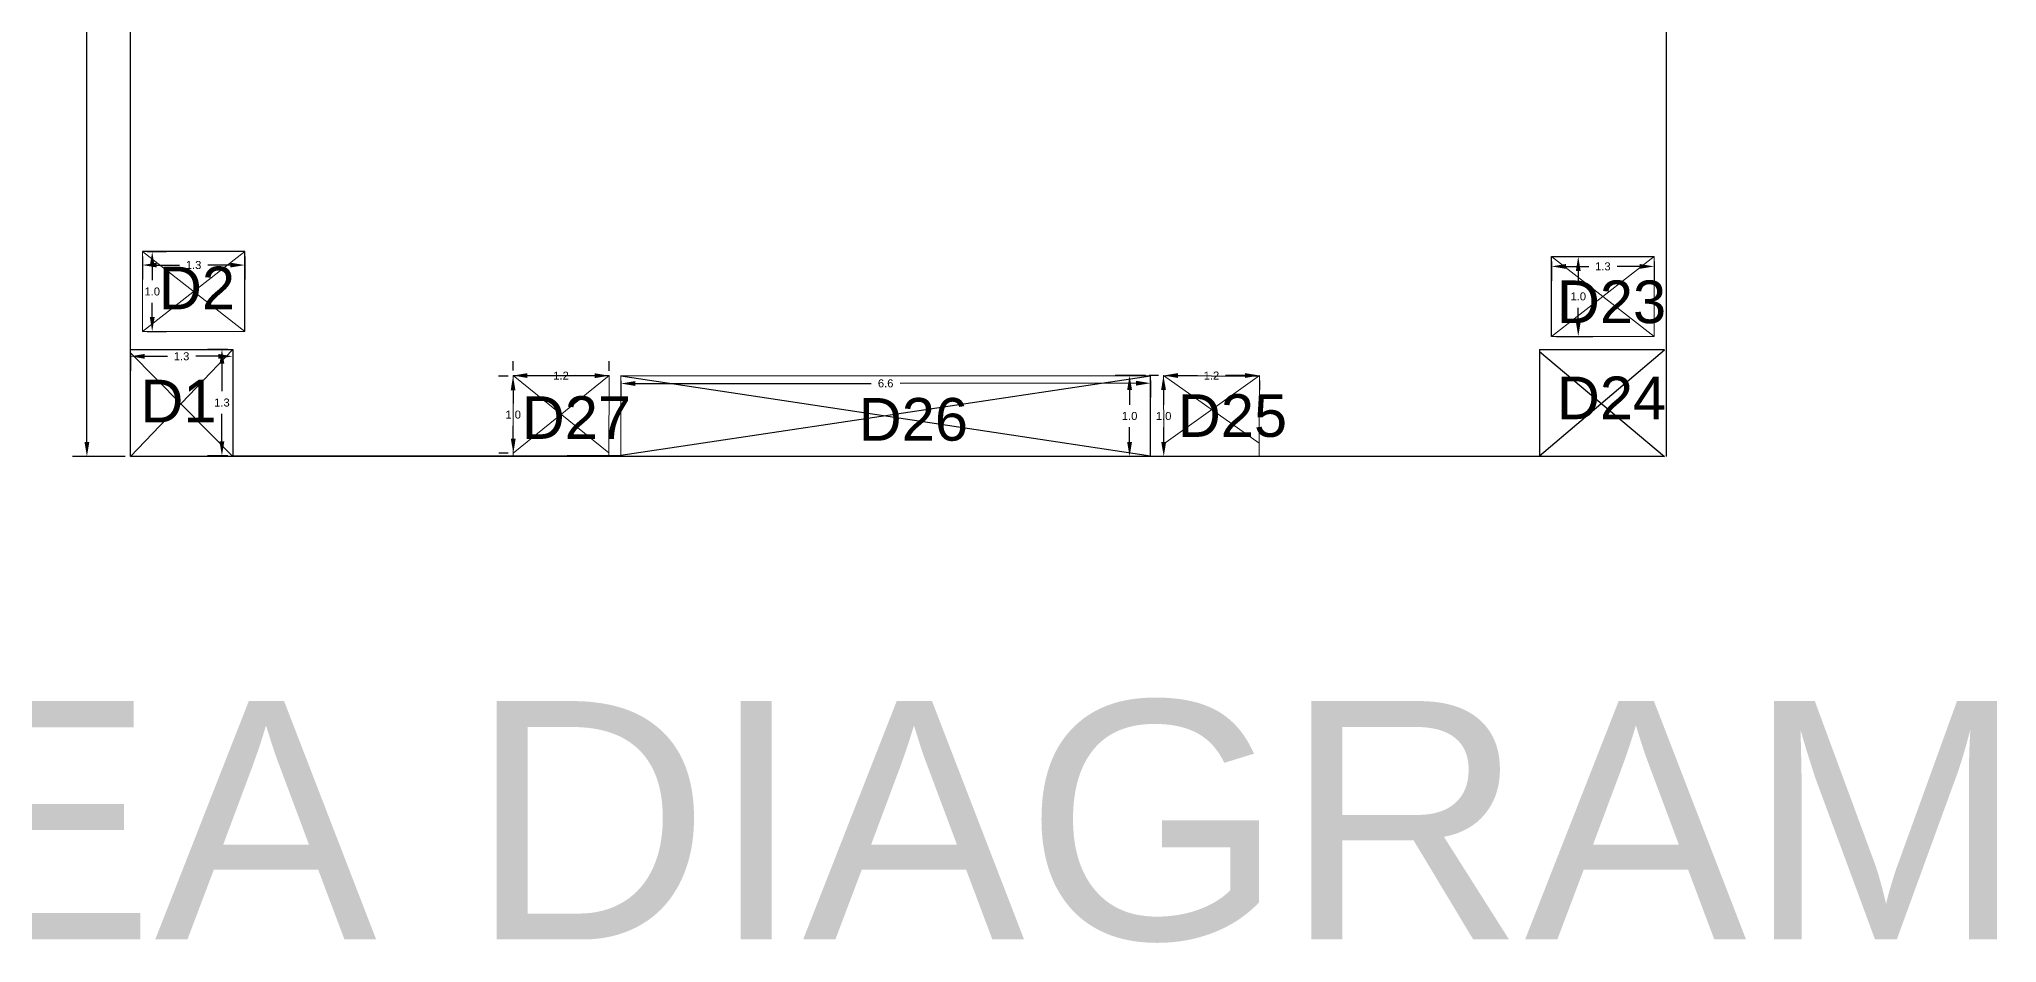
# Model space of a CAD drawing. Header units: metres. Extents: x 15463 to 32022, y 1223 to 33962.
# Drawn here: x 29716.24 to 29740.7, y 4344.11 to 4355.41 of the extents above; entities that cross this region are included whole.
import ezdxf

# ---------------------------------------------------------------- set-up
doc = ezdxf.new("R2010")
doc.units = ezdxf.units.M
doc.header["$LTSCALE"] = 0.1
doc.layers.add('text', color=7, linetype='Continuous', lineweight=5)
doc.styles.get("Standard").update_dxf_attribs({"font": 'arial.ttf'})
doc.dimstyles.get("Standard").update_dxf_attribs({"dimtxt": 0.1, "dimasz": 0.18, "dimexe": 0.18, "dimexo": 0.0625, "dimgap": 0.09, "dimtad": 0, "dimtih": 1, "dimtoh": 1, "dimdec": 1, "dimzin": 0, "dimdsep": 46, "dimtxsty": 'Standard', "dimcen": 0.09, "dimadec": 0, "dimazin": 0, "dimtfac": 1, "dimtdec": 1, "dimtofl": 0, "dimtmove": 0, "dimatfit": 3, "dimfxl": 1, "dimtolj": 1, "dimtzin": 0, "dimarcsym": 0})

# ---------------------------------------------------------------- blocks, each defined once
blk = doc.blocks.new('*D208')
at = {"layer": 'Defpoints', "color": 0, "transparency": 16777216}
for p in [(29717.376, 4351.527), (29718.656, 4351.527), (29718.656, 4351.44)]:
    blk.add_point(p, dxfattribs=at)
at = {"layer": 'text', "color": 0, "lineweight": -2, "transparency": 16777216}
for p, q in [((29717.376, 4351.464), (29717.376, 4351.26)), ((29717.556, 4351.44), (29717.84, 4351.44)), ((29718.476, 4351.44), (29718.192, 4351.44)), ((29718.656, 4351.464), (29718.656, 4351.26))]:
    blk.add_line(p, q, dxfattribs=at)
at = {"layer": 'text', "color": 0, "transparency": 16777216}
for points in [[(29717.556, 4351.47), (29717.556, 4351.41), (29717.376, 4351.44)], [(29718.476, 4351.47), (29718.476, 4351.41), (29718.656, 4351.44)]]:
    blk.add_solid(points, dxfattribs=at)
at = {"layer": 'text', "color": 0, "transparency": 16777216, "insert": (29718.016, 4351.44), "char_height": 0.1, "attachment_point": 5}
blk.add_mtext('\\A1;1.3', dxfattribs=at)
blk = doc.blocks.new('*D209')
at = {"layer": 'Defpoints', "color": 0, "transparency": 16777216}
for p in [(29717.526, 4352.75), (29718.806, 4352.75), (29718.806, 4352.581)]:
    blk.add_point(p, dxfattribs=at)
at = {"layer": 'text', "color": 0, "lineweight": -2, "transparency": 16777216}
for p, q in [((29717.526, 4352.687), (29717.526, 4352.401)), ((29717.706, 4352.581), (29717.989, 4352.581)), ((29718.626, 4352.581), (29718.342, 4352.581)), ((29718.806, 4352.687), (29718.806, 4352.401))]:
    blk.add_line(p, q, dxfattribs=at)
at = {"layer": 'text', "color": 0, "transparency": 16777216}
for points in [[(29717.706, 4352.611), (29717.706, 4352.551), (29717.526, 4352.581)], [(29718.626, 4352.611), (29718.626, 4352.551), (29718.806, 4352.581)]]:
    blk.add_solid(points, dxfattribs=at)
at = {"layer": 'text', "color": 0, "transparency": 16777216, "insert": (29718.166, 4352.581), "char_height": 0.1, "attachment_point": 5}
blk.add_mtext('\\A1;1.3', dxfattribs=at)
blk = doc.blocks.new('*D210')
at = {"layer": 'Defpoints', "color": 0, "transparency": 16777216}
for p in [(29735.134, 4352.688), (29736.414, 4352.688), (29736.414, 4352.564)]:
    blk.add_point(p, dxfattribs=at)
at = {"layer": 'text', "color": 0, "lineweight": -2, "transparency": 16777216}
for p, q in [((29735.134, 4352.625), (29735.134, 4352.384)), ((29735.314, 4352.564), (29735.598, 4352.564)), ((29736.234, 4352.564), (29735.951, 4352.564)), ((29736.414, 4352.625), (29736.414, 4352.384))]:
    blk.add_line(p, q, dxfattribs=at)
at = {"layer": 'text', "color": 0, "transparency": 16777216}
for points in [[(29735.314, 4352.594), (29735.314, 4352.534), (29735.134, 4352.564)], [(29736.234, 4352.594), (29736.234, 4352.534), (29736.414, 4352.564)]]:
    blk.add_solid(points, dxfattribs=at)
at = {"layer": 'text', "color": 0, "transparency": 16777216, "insert": (29735.774, 4352.564), "char_height": 0.1, "attachment_point": 5}
blk.add_mtext('\\A1;1.3', dxfattribs=at)
blk = doc.blocks.new('*D211')
at = {"layer": 'Defpoints', "color": 0, "transparency": 16777216}
for p in [(29718.656, 4351.527), (29718.52, 4350.197), (29718.656, 4350.197)]:
    blk.add_point(p, dxfattribs=at)
at = {"layer": 'text', "color": 0, "lineweight": -2, "transparency": 16777216}
for p, q in [((29718.593, 4351.527), (29718.34, 4351.527)), ((29718.52, 4351.347), (29718.52, 4351.003)), ((29718.52, 4350.377), (29718.52, 4350.721)), ((29718.593, 4350.197), (29718.34, 4350.197))]:
    blk.add_line(p, q, dxfattribs=at)
at = {"layer": 'text', "color": 0, "transparency": 16777216}
for points in [[(29718.49, 4351.347), (29718.55, 4351.347), (29718.52, 4351.527)], [(29718.49, 4350.377), (29718.55, 4350.377), (29718.52, 4350.197)]]:
    blk.add_solid(points, dxfattribs=at)
at = {"layer": 'text', "color": 0, "transparency": 16777216, "insert": (29718.52, 4350.862), "char_height": 0.1, "attachment_point": 5}
blk.add_mtext('\\A1;1.3', dxfattribs=at)
blk = doc.blocks.new('*D212')
at = {"layer": 'Defpoints', "color": 0, "transparency": 16777216}
for p in [(29717.526, 4352.75), (29717.526, 4351.75), (29717.649, 4351.75)]:
    blk.add_point(p, dxfattribs=at)
at = {"layer": 'text', "color": 0, "lineweight": -2, "transparency": 16777216}
for p, q in [((29717.588, 4352.75), (29717.829, 4352.75)), ((29717.649, 4352.57), (29717.649, 4352.391)), ((29717.649, 4351.93), (29717.649, 4352.109)), ((29717.588, 4351.75), (29717.829, 4351.75))]:
    blk.add_line(p, q, dxfattribs=at)
at = {"layer": 'text', "color": 0, "transparency": 16777216}
for points in [[(29717.619, 4352.57), (29717.679, 4352.57), (29717.649, 4352.75)], [(29717.619, 4351.93), (29717.679, 4351.93), (29717.649, 4351.75)]]:
    blk.add_solid(points, dxfattribs=at)
at = {"layer": 'text', "color": 0, "transparency": 16777216, "insert": (29717.649, 4352.25), "char_height": 0.1, "attachment_point": 5}
blk.add_mtext('\\A1;1.0', dxfattribs=at)
blk = doc.blocks.new('*D213')
at = {"layer": 'Defpoints', "color": 0, "transparency": 16777216}
for p in [(29735.134, 4352.688), (29735.134, 4351.689), (29735.467, 4351.689)]:
    blk.add_point(p, dxfattribs=at)
at = {"layer": 'text', "color": 0, "lineweight": -2, "transparency": 16777216}
for p, q in [((29735.197, 4352.688), (29735.647, 4352.688)), ((29735.467, 4352.508), (29735.467, 4352.33)), ((29735.467, 4351.869), (29735.467, 4352.048)), ((29735.197, 4351.689), (29735.647, 4351.689))]:
    blk.add_line(p, q, dxfattribs=at)
at = {"layer": 'text', "color": 0, "transparency": 16777216}
for points in [[(29735.437, 4352.508), (29735.497, 4352.508), (29735.467, 4352.688)], [(29735.437, 4351.869), (29735.497, 4351.869), (29735.467, 4351.689)]]:
    blk.add_solid(points, dxfattribs=at)
at = {"layer": 'text', "color": 0, "transparency": 16777216, "insert": (29735.467, 4352.189), "char_height": 0.1, "attachment_point": 5}
blk.add_mtext('\\A1;1.0', dxfattribs=at)
blk = doc.blocks.new('*D214')
at = {"layer": 'Defpoints', "color": 0, "transparency": 16777216}
for p in [(29722.157, 4351.199), (29723.357, 4351.198), (29723.357, 4351.197)]:
    blk.add_point(p, dxfattribs=at)
at = {"layer": 'text', "color": 0, "lineweight": -2, "transparency": 16777216}
for p, q in [((29722.158, 4351.262), (29722.158, 4351.38)), ((29723.357, 4351.259), (29723.357, 4351.378)), ((29722.337, 4351.2), (29722.581, 4351.199)), ((29723.177, 4351.198), (29722.933, 4351.199))]:
    blk.add_line(p, q, dxfattribs=at)
at = {"layer": 'text', "color": 0, "transparency": 16777216}
for points in [[(29722.338, 4351.23), (29722.337, 4351.17), (29722.157, 4351.2)], [(29723.177, 4351.228), (29723.177, 4351.168), (29723.357, 4351.198)]]:
    blk.add_solid(points, dxfattribs=at)
at = {"layer": 'text', "color": 0, "transparency": 16777216, "insert": (29722.757, 4351.199), "char_height": 0.1, "attachment_point": 5}
blk.add_mtext('\\A1;1.2', dxfattribs=at)
blk = doc.blocks.new('*D215')
at = {"layer": 'Defpoints', "color": 0, "transparency": 16777216}
for p in [(29722.157, 4351.193), (29722.161, 4350.229), (29722.161, 4350.229)]:
    blk.add_point(p, dxfattribs=at)
at = {"layer": 'text', "color": 0, "lineweight": -2, "transparency": 16777216}
for p, q in [((29722.095, 4351.193), (29721.977, 4351.192)), ((29722.158, 4351.013), (29722.159, 4350.852)), ((29722.16, 4350.409), (29722.16, 4350.57)), ((29722.098, 4350.228), (29721.981, 4350.228))]:
    blk.add_line(p, q, dxfattribs=at)
at = {"layer": 'text', "color": 0, "transparency": 16777216}
for points in [[(29722.188, 4351.013), (29722.128, 4351.013), (29722.157, 4351.193)], [(29722.19, 4350.409), (29722.13, 4350.409), (29722.161, 4350.229)]]:
    blk.add_solid(points, dxfattribs=at)
at = {"layer": 'text', "color": 0, "transparency": 16777216, "insert": (29722.159, 4350.711), "char_height": 0.1, "attachment_point": 5}
blk.add_mtext('\\A1;1.0', dxfattribs=at)
blk = doc.blocks.new('*D216')
at = {"layer": 'Defpoints', "color": 0, "transparency": 16777216}
for p in [(29723.504, 4351.197), (29730.122, 4351.202), (29730.122, 4351.104)]:
    blk.add_point(p, dxfattribs=at)
at = {"layer": 'text', "color": 0, "lineweight": -2, "transparency": 16777216}
for p, q in [((29723.504, 4351.135), (29723.504, 4350.92)), ((29723.684, 4351.1), (29726.632, 4351.102)), ((29729.942, 4351.104), (29726.994, 4351.102)), ((29730.122, 4351.139), (29730.122, 4350.924))]:
    blk.add_line(p, q, dxfattribs=at)
at = {"layer": 'text', "color": 0, "transparency": 16777216}
for points in [[(29723.684, 4351.13), (29723.684, 4351.07), (29723.504, 4351.1)], [(29729.942, 4351.134), (29729.942, 4351.074), (29730.122, 4351.104)]]:
    blk.add_solid(points, dxfattribs=at)
at = {"layer": 'text', "color": 0, "transparency": 16777216, "insert": (29726.813, 4351.102), "char_height": 0.1, "attachment_point": 5}
blk.add_mtext('\\A1;6.6', dxfattribs=at)
blk = doc.blocks.new('*D217')
at = {"layer": 'Defpoints', "color": 0, "transparency": 16777216}
for p in [(29729.861, 4351.2), (29730.122, 4351.2), (29730.122, 4350.187)]:
    blk.add_point(p, dxfattribs=at)
at = {"layer": 'text', "color": 0, "lineweight": -2, "transparency": 16777216}
for p, q in [((29730.059, 4351.2), (29729.681, 4351.2)), ((29729.861, 4351.02), (29729.861, 4350.835)), ((29729.861, 4350.367), (29729.861, 4350.553)), ((29730.059, 4350.187), (29729.681, 4350.187))]:
    blk.add_line(p, q, dxfattribs=at)
at = {"layer": 'text', "color": 0, "transparency": 16777216}
for points in [[(29729.831, 4351.02), (29729.891, 4351.02), (29729.861, 4351.2)], [(29729.831, 4350.367), (29729.891, 4350.367), (29729.861, 4350.187)]]:
    blk.add_solid(points, dxfattribs=at)
at = {"layer": 'text', "color": 0, "transparency": 16777216, "insert": (29729.861, 4350.694), "char_height": 0.1, "attachment_point": 5}
blk.add_mtext('\\A1;1.0', dxfattribs=at)
blk = doc.blocks.new('*D218')
at = {"layer": 'Defpoints', "color": 0, "transparency": 16777216}
for p in [(29730.284, 4351.2), (29731.484, 4351.2), (29731.484, 4351.2)]:
    blk.add_point(p, dxfattribs=at)
at = {"layer": 'text', "color": 0, "lineweight": -2, "transparency": 16777216}
for p, q in [((29730.284, 4351.137), (29730.285, 4351.02)), ((29730.464, 4351.2), (29730.708, 4351.2)), ((29731.304, 4351.2), (29731.06, 4351.2)), ((29731.484, 4351.137), (29731.484, 4351.02))]:
    blk.add_line(p, q, dxfattribs=at)
at = {"layer": 'text', "color": 0, "transparency": 16777216}
for points in [[(29730.464, 4351.23), (29730.464, 4351.17), (29730.284, 4351.2)], [(29731.304, 4351.23), (29731.304, 4351.17), (29731.484, 4351.2)]]:
    blk.add_solid(points, dxfattribs=at)
at = {"layer": 'text', "color": 0, "transparency": 16777216, "insert": (29730.884, 4351.2), "char_height": 0.1, "attachment_point": 5}
blk.add_mtext('\\A1;1.2', dxfattribs=at)
blk = doc.blocks.new('*D219')
at = {"layer": 'Defpoints', "color": 0, "transparency": 16777216}
for p in [(29730.284, 4351.2), (29730.288, 4350.187), (29730.289, 4350.187)]:
    blk.add_point(p, dxfattribs=at)
at = {"layer": 'text', "color": 0, "lineweight": -2, "transparency": 16777216}
for p, q in [((29730.222, 4351.199), (29730.104, 4351.199)), ((29730.285, 4351.02), (29730.285, 4350.834)), ((29730.287, 4350.367), (29730.287, 4350.552)), ((29730.226, 4350.187), (29730.108, 4350.186))]:
    blk.add_line(p, q, dxfattribs=at)
at = {"layer": 'text', "color": 0, "transparency": 16777216}
for points in [[(29730.315, 4351.02), (29730.255, 4351.02), (29730.284, 4351.2)], [(29730.317, 4350.367), (29730.257, 4350.367), (29730.288, 4350.187)]]:
    blk.add_solid(points, dxfattribs=at)
at = {"layer": 'text', "color": 0, "transparency": 16777216, "insert": (29730.286, 4350.693), "char_height": 0.1, "attachment_point": 5}
blk.add_mtext('\\A1;1.0', dxfattribs=at)
blk = doc.blocks.new('*D428')
at = {"layer": 'Defpoints', "color": 0, "transparency": 16777216}
for p in [(29717.376, 4376.537), (29716.833, 4350.187), (29717.376, 4350.187)]:
    blk.add_point(p, dxfattribs=at)
at = {"layer": 'text', "color": 0, "lineweight": -2, "transparency": 16777216}
for p, q in [((29717.313, 4376.537), (29716.653, 4376.537)), ((29716.833, 4376.357), (29716.833, 4363.503)), ((29716.833, 4350.367), (29716.833, 4363.221)), ((29717.313, 4350.187), (29716.653, 4350.187))]:
    blk.add_line(p, q, dxfattribs=at)
at = {"layer": 'text', "color": 0, "transparency": 16777216}
for points in [[(29716.803, 4376.357), (29716.863, 4376.357), (29716.833, 4376.537)], [(29716.803, 4350.367), (29716.863, 4350.367), (29716.833, 4350.187)]]:
    blk.add_solid(points, dxfattribs=at)
at = {"layer": 'text', "color": 0, "transparency": 16777216, "insert": (29716.833, 4363.362), "char_height": 0.1, "attachment_point": 5}
blk.add_mtext('\\A1;26.4', dxfattribs=at)

msp = doc.modelspace()

# ---------------------------------------------------------------- linework, layer by layer
for p, q in [((29717.376, 4350.187), (29717.376, 4376.537)), ((29736.564, 4376.537), (29736.564, 4350.187)), ((29718.806, 4352.75), (29717.526, 4352.75)), ((29718.806, 4351.75), (29718.806, 4352.75)), ((29735.134, 4352.688), (29736.414, 4352.688)), ((29735.134, 4351.688), (29735.134, 4352.688)), ((29717.376, 4351.527), (29718.656, 4351.527)), ((29717.376, 4350.187), (29718.656, 4351.527)), ((29717.376, 4351.483), (29718.656, 4350.187)), ((29718.656, 4351.527), (29718.656, 4350.187)), ((29734.984, 4351.527), (29734.984, 4350.197)), ((29734.984, 4351.527), (29736.546, 4351.527)), ((29734.984, 4350.197), (29736.546, 4351.522)), ((29734.984, 4351.5), (29736.546, 4350.187)), ((29718.656, 4351.197), (29718.656, 4350.197)), ((29722.157, 4351.202), (29723.357, 4351.199)), ((29723.504, 4351.197), (29730.122, 4351.202)), ((29723.504, 4351.197), (29730.123, 4350.198)), ((29723.506, 4350.204), (29730.122, 4351.197)), ((29730.123, 4350.198), (29730.122, 4351.2)), ((29730.284, 4351.2), (29731.483, 4351.194)), ((29736.546, 4350.187), (29717.376, 4350.187)), ((29718.656, 4350.197), (29722.161, 4350.197))]:
    msp.add_line(p, q)
at = {"lineweight": 0}
for p, q in [((29717.526, 4352.75), (29717.526, 4351.75)), ((29717.526, 4352.75), (29718.806, 4351.751)), ((29717.526, 4351.75), (29718.806, 4352.75)), ((29736.414, 4352.688), (29735.134, 4351.689)), ((29736.414, 4351.688), (29735.134, 4352.688)), ((29736.414, 4352.688), (29736.414, 4351.688)), ((29717.526, 4351.75), (29718.806, 4351.75)), ((29736.414, 4351.688), (29735.134, 4351.688)), ((29717.376, 4351.527), (29718.656, 4351.527)), ((29736.414, 4351.527), (29734.984, 4351.527)), ((29722.157, 4351.202), (29723.355, 4350.234)), ((29722.16, 4350.228), (29723.357, 4351.199)), ((29723.357, 4351.199), (29723.355, 4350.203)), ((29723.504, 4351.199), (29723.505, 4350.204)), ((29730.284, 4351.2), (29731.48, 4350.354)), ((29730.287, 4350.348), (29731.484, 4351.2)), ((29723.506, 4350.204), (29722.161, 4350.197))]:
    msp.add_line(p, q, dxfattribs=at)
at = {"layer": 'text'}
for p, q in [((29722.157, 4351.199), (29722.161, 4350.197)), ((29722.157, 4351.08), (29722.16, 4350.228)), ((29730.284, 4351.2), (29730.287, 4350.348)), ((29731.483, 4351.199), (29731.479, 4350.354)), ((29731.483, 4351.199), (29731.48, 4350.187))]:
    msp.add_line(p, q, dxfattribs=at)

# ---------------------------------------------------------------- texts
for s, p in [('D2', (29717.732, 4352.028)), ('D23', (29735.199, 4351.855)), ('D1', (29717.501, 4350.615)), ('D24', (29735.199, 4350.654)), ('D27', (29722.266, 4350.408)), ('D26', (29726.476, 4350.386)), ('D25', (29730.463, 4350.433))]:
    msp.add_text(s, height=0.5332).set_placement(p)
msp.add_text('LINE AREA DIAGRAM ', height=2.98007, dxfattribs=at).set_placement((29698.709, 4344.15))

# ---------------------------------------------------------------- dimensions: what is measured, and where the dimension line sits
for base, p1, p2, picture, middle in [((29716.8328, 4350.1868), (29717.3758, 4376.537), (29717.3758, 4350.1868), '*D428', (29716.8328, 4363.3619)), ((29717.649, 4351.75), (29717.526, 4352.75), (29717.526, 4351.75), '*D212', (29717.649, 4352.25)), ((29735.467, 4351.689), (29735.134, 4352.688), (29735.134, 4351.689), '*D213', (29735.467, 4352.189)), ((29718.52, 4350.197), (29718.656, 4351.527), (29718.656, 4350.197), '*D211', (29718.52, 4350.862))]:
    dim = msp.add_linear_dim(base=base, p1=p1, p2=p2, angle=90, dimstyle='Standard', dxfattribs=at)
    dim.commit()
    dim.dimension.update_dxf_attribs({"geometry": picture, "text_midpoint": middle})
for base, p1, p2, picture, middle in [((29718.806, 4352.581), (29717.526, 4352.75), (29718.806, 4352.75), '*D209', (29718.166, 4352.581)), ((29736.414, 4352.564), (29735.134, 4352.688), (29736.414, 4352.688), '*D210', (29735.774, 4352.564)), ((29718.656, 4351.44), (29717.376, 4351.527), (29718.656, 4351.527), '*D208', (29718.016, 4351.44))]:
    dim = msp.add_linear_dim(base=base, p1=p1, p2=p2, dimstyle='Standard', dxfattribs=at)
    dim.commit()
    dim.dimension.update_dxf_attribs({"geometry": picture, "text_midpoint": middle})
for p1, p2, distance, picture, middle in [((29722.157, 4351.199), (29723.357, 4351.197), 0.001, '*D214', (29722.757, 4351.199)), ((29722.157, 4351.193), (29722.161, 4350.229), 0, '*D215', (29722.159, 4350.711)), ((29723.504, 4351.197), (29730.122, 4351.202), -0.098, '*D216', (29726.813, 4351.102)), ((29730.122, 4350.187), (29730.122, 4351.2), 0.261, '*D217', (29729.861, 4350.694)), ((29730.284, 4351.2), (29730.289, 4350.187), -0.001, '*D219', (29730.286, 4350.693)), ((29730.284, 4351.2), (29731.484, 4351.2), 0, '*D218', (29730.884, 4351.2))]:
    dim = msp.add_aligned_dim(p1=p1, p2=p2, distance=distance, dimstyle='Standard', dxfattribs=at)
    dim.commit()
    dim.dimension.update_dxf_attribs({"geometry": picture, "text_midpoint": middle})

doc.saveas('drawing.dxf')
